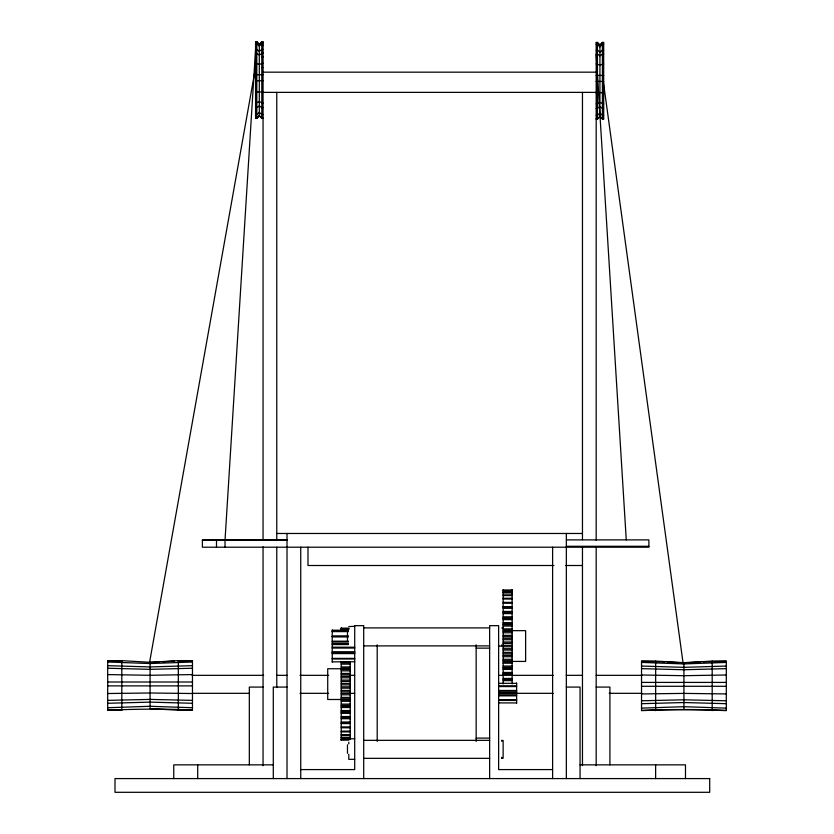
<?xml version="1.0" encoding="UTF-8"?>
<svg xmlns="http://www.w3.org/2000/svg" width="834" height="834" viewBox="0 0 834 834"><rect width="100%" height="100%" fill="white"/><g stroke="black" fill="none" stroke-linecap="round" stroke-linejoin="round"><path stroke-width="1.25" d="M225.013 540.349L255.569 49.425L256.809 49.425L259.311 51.416L261.803 49.425L263.054 49.425M149.567 662.404L255.569 67.575M263.054 118.438L261.803 118.438L259.311 115.947L259.311 44.192L261.803 41.7L263.054 41.7L263.054 540.296M259.311 44.192L256.809 41.7L255.569 41.7L255.569 118.438L256.809 118.438L259.311 115.947M599.927 44.9L602.429 42.398L603.68 42.398L603.68 119.137L602.429 119.137L599.927 116.645L599.927 44.9L597.436 42.398L596.185 42.398L596.185 540.296M596.185 119.137L597.436 119.137L599.927 116.645M150.078 662.279L178.34 660.664L192.466 660.664L192.466 710.234L178.34 710.234L150.078 708.629L150.078 662.279L121.816 660.664L107.69 660.664L107.69 710.234C135.994 708.994 164.152 708.681 192.466 709.995M150.078 662.498L159.065 661.987M162.922 661.769L174.483 661.122M683.922 662.686L712.184 661.07L726.31 661.07L726.31 710.641C698.006 709.442 669.838 709.442 641.534 710.641L641.534 661.07L655.66 661.07L683.922 662.686L683.922 709.025M689.061 662.613L700.623 661.956M703.198 661.81L726.31 661.31M255.569 42.065L256.809 42.065L259.311 44.536L261.803 42.065L263.054 42.065M596.185 42.774L597.436 42.774L599.927 45.244L602.429 42.774L603.68 42.774M255.569 43.785L256.809 43.785L259.311 46.141L261.803 43.785L263.054 43.785M596.185 44.483L597.436 44.483L599.927 46.85L602.429 44.483L603.68 44.483M261.803 45.578L263.054 45.578M596.185 50.123L597.436 50.123L599.927 52.115L602.429 50.123L603.68 50.123M261.803 52.469L263.054 52.469M255.569 53.407L256.809 53.407L259.311 55.148L261.803 53.407L263.054 53.407M603.68 54.116L602.429 54.116L599.927 55.847L597.436 54.116L596.185 54.116L626.261 539.89M261.803 56.973L263.054 56.973M255.569 63.248L259.311 64.343L263.054 63.248M596.185 63.947L599.927 65.042L603.68 63.947M261.803 67.575L263.054 67.575M263.054 72.172L596.185 72.172M255.569 74.726L263.054 74.726M596.185 75.435L603.68 75.435M255.569 80.742L263.054 80.742M596.185 81.44L603.68 81.44M263.054 92.376L596.185 92.376M255.569 92.564L259.311 91.75L263.054 92.564M596.185 93.262L599.927 92.449L603.68 93.262M255.569 103.166L259.311 101.665L263.054 103.166M596.185 103.864L599.927 102.363L603.68 103.864M255.569 107.669L256.809 107.669L259.311 105.876L261.803 107.669L263.054 107.669M596.185 108.378L597.436 108.378L599.927 106.585L602.429 108.378L603.68 108.378M255.569 114.56L256.809 114.56L259.311 112.319L261.803 114.56L263.054 114.56M596.185 115.259L597.436 115.259L599.927 113.017L602.429 115.259L603.68 115.259M255.569 118.074L256.809 118.074L259.311 115.603L261.803 118.074L263.054 118.074M596.185 118.772L597.436 118.772L599.927 116.301L602.429 118.772L603.68 118.772M276.773 533.479L582.466 533.479M287.396 539.89L202.391 539.89L202.391 547.208L648.883 547.208L648.883 539.89L566.484 539.89M202.391 540.349L287.396 540.349M566.411 546.291L648.883 546.291M553.849 565.504L307.986 565.504L307.986 547.208M565.556 565.504L582.466 565.504M503.131 589.982L512.128 589.982M503.131 590.774L512.128 590.774M503.131 591.045L512.128 591.045M503.131 592.442L512.128 592.442M503.131 592.88L512.128 592.88M503.131 594.955L512.128 594.955M503.131 595.559L512.128 595.559M503.131 598.27L512.128 598.27M503.131 599.031L512.128 599.031M503.131 602.346L512.128 602.398M503.131 603.253L512.128 603.253M503.131 606.61L512.128 606.61M503.131 607.1L512.128 607.1M503.131 607.538L512.128 607.538M503.131 608.142L512.128 608.142M503.131 611.447L512.128 611.447M503.131 612.49L512.128 612.479M503.131 613.626L512.128 613.626M503.131 616.826L512.128 616.826M503.131 617.973L512.128 617.973M503.131 618.38L512.128 618.38M503.131 619.631L512.128 619.631M503.131 622.664L512.128 622.664M503.131 623.895L512.128 623.895M503.131 624.718L512.128 624.718M503.131 626.042L512.128 626.042M354.721 626.334L348.779 626.553M363.707 627.898L489.641 627.898M341.21 628.148L348.925 628.148M503.131 628.023L501.787 627.898M341.21 628.857L348.925 628.857M503.131 628.878L512.128 628.878M341.21 629.128L348.925 629.128M332.224 630.223L348.466 630.223M503.131 630.17L512.128 630.17M512.128 630.66L525.629 630.66L525.629 661.425L512.128 661.425M332.224 631.202L348.466 631.202M503.131 631.39L512.128 631.39M332.224 631.599L348.466 631.599M503.131 632.777L512.128 632.777M503.131 635.362L512.128 635.362M332.224 636.029L348.466 636.029M332.224 636.467L348.466 636.467M332.224 636.842L348.466 636.842M503.131 636.696L512.128 636.696M503.131 638.302L512.128 638.302M503.131 639.72L512.128 639.72M332.224 641.19L348.466 641.19M332.224 641.982L348.466 641.982M503.131 642.003L512.128 642.003M503.131 643.368L512.128 643.368M332.224 643.546L348.466 643.546M332.224 644.557L348.466 644.557M503.131 645.328L512.128 645.328M363.707 645.891L489.641 645.891M503.131 645.777L501.787 645.777L501.787 644.87M498.419 646.037L503.6 646.037M503.131 646.757L512.128 646.757M332.224 647.215L354.711 647.215M332.224 648.06L354.711 648.06M476.151 648.143L489.641 648.143M503.131 648.716L512.128 648.716M503.131 650.072L512.128 650.072M332.224 651.729L354.711 651.729M503.131 652.365L512.128 652.365M332.224 652.668L354.711 652.668M332.224 652.928L354.711 652.928M332.224 653.595L354.711 653.595M503.131 653.783L512.128 653.783M503.131 655.388L512.128 655.388M503.131 656.723L512.128 656.723M332.224 658.391L354.711 658.391M332.224 658.996L354.711 658.996M503.131 659.308L512.128 659.308M503.131 660.695L512.128 660.695M107.69 660.903L121.816 660.903M178.34 660.903L192.466 660.903M641.534 661.31L664.656 661.81M332.224 661.862L354.711 661.737M107.69 662.008L150.078 663.541L192.466 662.008M341.21 661.977L350.207 661.977M503.131 661.915L512.128 661.915M641.534 662.415L683.922 663.937L726.31 662.415M341.21 662.801L350.207 662.801M503.131 663.207L512.128 663.207M341.21 664.125L350.207 664.125M107.69 665.657L150.078 666.939L192.466 665.657M503.131 666.043L512.128 666.043M641.534 666.053L683.922 667.346L726.31 666.053M341.21 666.96L350.207 666.96M503.131 667.367L512.128 667.367M107.69 668.232L150.078 669.348L192.466 668.232M341.21 668.253L350.207 668.253M503.131 668.19L512.128 668.19M641.534 668.639L683.922 669.754L726.31 668.639M341.21 668.743L327.72 668.743L327.72 699.497L341.21 699.497M341.21 669.473L350.207 669.473M503.131 669.421L512.128 669.421M341.21 670.859L350.207 670.859M503.131 672.454L512.128 672.454M341.21 673.434L350.207 673.434M503.131 673.705L512.128 673.705M503.131 674.112L512.128 674.112M107.69 674.581L150.078 675.29L192.466 674.581M341.21 674.779L350.207 674.779M641.534 674.987L683.922 675.696L726.31 674.987M192.154 675.331L263.638 675.331M276.627 675.331L287.032 675.331M300.021 675.331L328.617 675.331M349.404 675.331L354.606 675.331M498.638 675.331L553.276 675.331M566.286 675.331L581.903 675.331M596.216 675.331L641.753 675.331M341.21 676.384L350.207 676.384M341.21 677.792L350.207 677.792M503.131 678.449L512.128 678.449M341.21 680.085L350.207 680.085M503.131 680.638L512.128 680.638M341.21 681.441L350.207 681.441M107.69 682.004L192.466 682.004M641.534 682.41L726.31 682.41M341.21 683.411L350.207 683.411M498.638 683.327L516.632 683.327M341.21 684.839L350.207 684.839M498.638 685.819L516.632 685.819M107.69 685.882L192.466 685.882M641.534 686.288L726.31 686.288M498.638 686.57L516.632 686.57M341.21 686.799L350.207 686.799M263.054 687.08L249.324 687.08L249.324 764.851M287.011 687.08L273.291 687.08L273.291 778.581M566.338 687.08L580.057 687.08L580.057 778.581M596.185 687.08L609.915 687.08L609.915 764.851M341.21 688.154L350.207 688.154M341.21 690.448L350.207 690.448M498.638 690.469L516.632 690.469M498.638 691.136L516.632 691.136M341.21 691.866L350.207 691.866M498.638 692.585L516.632 692.585M192.154 693.325L249.345 693.325M300.021 693.325L328.617 693.325M341.21 693.471L354.606 693.325M515.548 693.325L553.276 693.325M609.227 693.325L641.753 693.325M107.69 693.523L150.078 692.991L192.466 693.523M498.638 693.648L516.632 693.648M641.534 693.93L683.922 693.398L726.31 693.93M341.21 694.805L350.207 694.805M498.638 695.066L516.632 695.066M498.638 695.848L516.632 695.848M341.21 697.391L350.207 697.391M341.21 698.767L350.207 698.767M498.638 699.663L516.632 699.663M341.21 699.997L350.207 699.997M107.69 700.372L150.078 699.403L192.466 700.372M498.638 700.414L516.632 700.414M641.534 700.779L683.922 699.799L726.31 700.779M341.21 701.29L350.207 701.29M498.638 702.916L516.632 702.916M107.69 703.281L150.078 702.124L192.466 703.281M641.534 703.688L683.922 702.53L726.31 703.688M341.21 704.115L350.207 704.115M341.21 705.449L350.207 705.449M341.21 706.262L350.207 706.262M341.21 707.493L350.207 707.493M107.69 707.732L150.078 706.283L192.466 707.732M641.534 708.139L683.922 706.69L726.31 708.139M107.69 709.995L121.816 709.995M641.534 710.401C669.838 709.213 698.006 709.213 726.31 710.401M341.21 710.537L350.207 710.537M341.21 711.788L350.207 711.788M341.21 712.194L350.207 712.194M341.21 713.341L350.207 713.341M341.21 716.531L350.207 716.531M341.21 717.688L350.207 717.667M341.21 718.72L350.207 718.72M341.21 722.025L350.207 722.025M341.21 723.068L350.207 723.068M341.21 723.558L350.207 723.558M341.21 726.914L350.207 726.914M341.21 727.769L350.207 727.821M341.21 731.126L350.207 731.126M341.21 731.898L350.207 731.898M341.21 734.598L350.207 734.598M341.21 735.213L350.207 735.213M341.21 737.277L350.207 737.277M341.21 737.725L350.207 737.725M476.151 738.1L489.641 738.1M349.696 738.778L354.721 738.778M341.21 739.122L350.207 739.122M341.21 739.383L348.925 739.383M341.21 740.185L348.925 740.092M363.707 740.342L489.641 740.342M501.787 740.467L503.131 740.467L503.131 758.221L501.787 758.221M363.707 758.335L489.641 758.335M354.721 759.336L348.779 759.336L348.779 754.197M273.291 764.851L173.753 764.851L173.753 778.581M580.057 764.851L685.485 764.851L685.485 778.581M300.74 769.584L354.711 769.584L354.711 625.656L363.707 625.656L363.707 778.581M552.608 769.584L498.638 769.584L498.638 625.656L489.641 625.656L489.641 778.581M667.221 661.956L678.782 662.613M603.43 82.462L683.213 664.02M712.184 661.07L712.184 710.641M655.66 661.07L655.66 710.641M655.628 764.851L655.628 778.581M602.429 42.398L602.429 119.137M597.436 42.398L597.436 119.137M596.185 546.802L596.185 765.685M582.466 92.376L582.466 539.723M582.466 547.208L582.466 765.581M566.338 533.479L566.338 778.581M552.608 547.208L552.608 778.581M516.632 682.963L516.632 703.27M512.128 589.659L512.128 683.943M503.131 589.659L503.131 683.943M501.787 740.342L501.787 741.374M501.787 757.314L501.787 758.335M476.151 644.807L476.151 741.436M377.197 644.807L377.197 741.436M350.207 661.81L350.207 739.383M348.779 742.177L348.779 743.918M347.465 632.401L347.465 640.825M347.465 744.845L347.465 753.269M341.21 627.741L341.21 630.671M341.21 661.81L341.21 740.498M332.224 629.962L332.224 662.113M300.74 547.208L300.74 778.581M287.011 533.479L287.011 778.581M276.773 92.376L276.773 539.723M276.773 547.208L276.773 687.591M263.054 546.802L263.054 765.685M261.803 41.7L261.803 118.438M256.809 41.7L256.809 118.438M225.013 539.89L225.013 547.208M216.496 539.89L216.496 547.208M197.71 764.851L197.71 778.581M178.34 660.664L178.34 710.234M121.816 660.664L121.816 710.234M512.128 679.585L503.131 679.585L512.128 679.606M709.703 778.581L114.998 778.581L114.998 792.3L709.703 792.3L709.703 778.581"/></g></svg>
